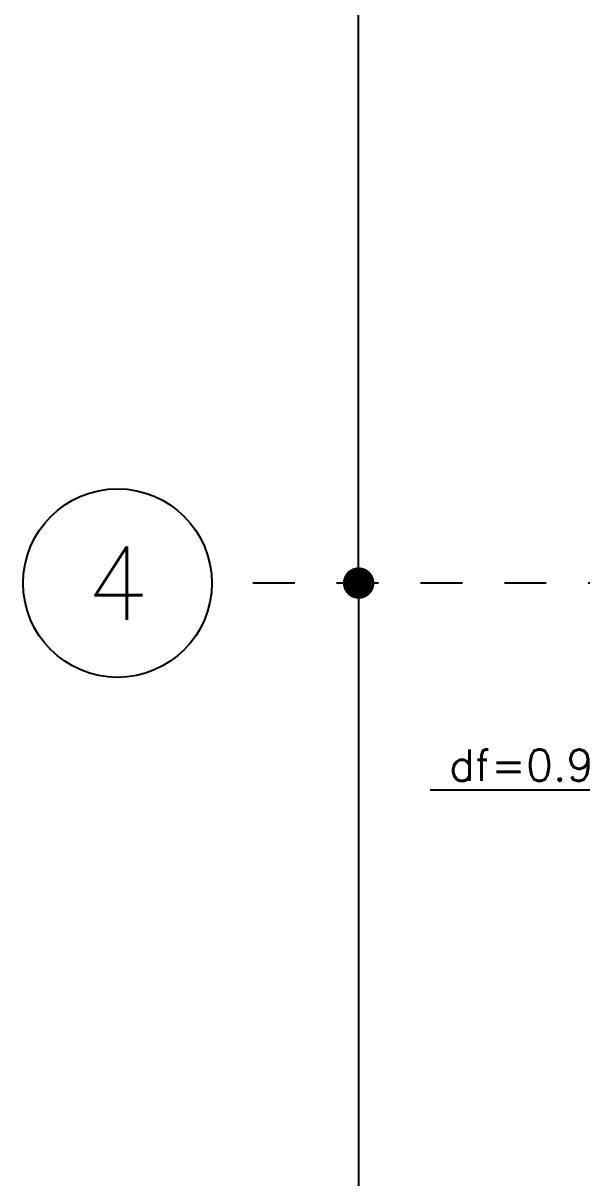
# Model space of a CAD drawing. Header units: millimetres. Extents: x -0.7 to 82.3, y -14.8 to 42.8.
# Drawn here: x 27.018 to 28.35, y 15.671 to 18.427 of the extents above; entities that cross this region are included whole.
import ezdxf
from ezdxf.enums import TextEntityAlignment as Align

# ---------------------------------------------------------------- set-up
doc = ezdxf.new("R2010")
doc.units = ezdxf.units.MM
doc.header["$LTSCALE"] = 0.01
doc.header["$PDMODE"] = 3
doc.linetypes.add('DASHDOT', pattern=[1, 0.5, -0.25, 0, -0.25])
for name, color, linetype in [('FC_CIRCULO DE EJES', 3, 'Continuous'), ('FC_COTAS', 1, 'Continuous'), ('FC_COTAS EJES', 1, 'Continuous'), ('FC_EJES', 1, 'DASHDOT'), ('FC_R-175', 5, 'Continuous'), ('FC_R-80', 11, 'Continuous')]:
    doc.layers.add(name, color=color, linetype=linetype)
doc.styles.add('FC_TEXT1', font='romans.shx')
doc.dimstyles.new('FC_COTAS EJES', dxfattribs={"dimtxt": 0.002, "dimasz": 0.0015, "dimexe": 0, "dimexo": 0, "dimgap": 0.001, "dimtad": 1, "dimtih": 1, "dimtoh": 1, "dimzin": 0, "dimdsep": 46, "dimtxsty": 'FC_TEXT1', "dimblk": 'DOT', "dimcen": 0.09, "dimclrd": 256, "dimclre": 256, "dimclrt": 256, "dimadec": 0, "dimazin": 0, "dimtfac": 1, "dimtix": 1, "dimtmove": 2, "dimatfit": 3, "dimfxl": 1.002, "dimtolj": 1, "dimtzin": 0, "dimlwd": -1, "dimarcsym": 0})

# ---------------------------------------------------------------- blocks, each defined once
blk = doc.blocks.new('_Dot')
at = {"color": 0, "linetype": 'ByBlock', "lineweight": -2}
blk.add_line((-0.5, 0), (-1, 0), dxfattribs=at)
at = {"color": 0, "linetype": 'ByBlock', "const_width": 0.5}
blk.add_lwpolyline([(-0.25, 0, 1), (0.25, 0, 1)], format="xyb", close=True, dxfattribs=at)
blk = doc.blocks.new('FC_B_Eje')
at = {"layer": 'FC_CIRCULO DE EJES', "ltscale": 1.5}
blk.add_circle((0, 0), 0.0045, dxfattribs=at)
at = {"ltscale": 1.5, "style": 'FC_TEXT1'}
blk.add_attdef('EJE', text='', height=0.0035, dxfattribs=at).set_placement((0, 0), align=Align.MIDDLE_CENTER)
blk = doc.blocks.new('*D306')
at = {"layer": 'Defpoints', "color": 0, "ltscale": 0.6, "transparency": 16777216}
for p in [(-0.85, -8.52), (-0.85, -12.57), (-0.85, -12.57)]:
    blk.add_point(p, dxfattribs=at)
at = {"layer": 'FC_COTAS EJES', "ltscale": 0.6, "transparency": 16777216}
for p, q in [((-0.85, -8.595), (-0.85, -10.445)), ((-0.85, -12.495), (-0.85, -10.645))]:
    blk.add_line(p, q, dxfattribs=at)
at = {"layer": 'FC_COTAS EJES', "ltscale": 0.6, "transparency": 16777216, "xscale": 0.075, "yscale": 0.075, "zscale": 0.075}
for p, rotation in [((-0.85, -8.52), 90), ((-0.85, -12.57), 270)]:
    blk.add_blockref('_Dot', p, dxfattribs=dict(at, rotation=rotation))
at = {"layer": 'FC_COTAS EJES', "ltscale": 0.6, "transparency": 16777216, "insert": (-0.85, -10.545), "char_height": 0.1, "attachment_point": 5, "style": 'FC_TEXT1'}
blk.add_mtext('\\A1;4.05', dxfattribs=at)
blk = doc.blocks.new('*D307')
at = {"layer": 'Defpoints', "color": 0, "ltscale": 0.6, "transparency": 16777216}
for p in [(-0.85, -12.57), (-0.85, -16.53), (-0.85, -16.53)]:
    blk.add_point(p, dxfattribs=at)
at = {"layer": 'FC_COTAS EJES', "ltscale": 0.6, "transparency": 16777216}
for p, q in [((-0.85, -12.645), (-0.85, -14.45)), ((-0.85, -16.455), (-0.85, -14.65))]:
    blk.add_line(p, q, dxfattribs=at)
at = {"layer": 'FC_COTAS EJES', "ltscale": 0.6, "transparency": 16777216, "xscale": 0.075, "yscale": 0.075, "zscale": 0.075}
for p, rotation in [((-0.85, -12.57), 90), ((-0.85, -16.53), 270)]:
    blk.add_blockref('_Dot', p, dxfattribs=dict(at, rotation=rotation))
at = {"layer": 'FC_COTAS EJES', "ltscale": 0.6, "transparency": 16777216, "insert": (-0.85, -14.55), "char_height": 0.1, "attachment_point": 5, "style": 'FC_TEXT1'}
blk.add_mtext('\\A1;3.96', dxfattribs=at)
blk = doc.blocks.new('*U339')
at = {"layer": 'FC_R-80', "ltscale": 0.6, "style": 'FC_TEXT1'}
blk.add_attdef('DC=X.XX', text='', height=0.0015, dxfattribs=at).set_placement((0.023588, -0.009892), align=Align.BOTTOM_RIGHT)
at = {"layer": 'FC_COTAS'}
for points in [[(-0.006364, 0.006364), (-0.009899, 0.009899)], [(0.006364, -0.006364), (0.009892, -0.009892), (0.023588, -0.009892)]]:
    blk.add_leader(points, dimstyle='FC_COTAS EJES', override={"dimscale": 1, "dimasz": 0.002, "dimgap": 0.001, "dimtad": 0}, dxfattribs=at)
blk = doc.blocks.new('FC_B_Ejes 2 E-1')
at = {"layer": 'FC_EJES', "ltscale": 0.6}
blk.add_lwpolyline([(8.1975, -12.57), (-1.2, -12.57)], dxfattribs=at)
at = {"layer": 'FC_R-175'}
ref = blk.add_blockref('FC_B_Eje', (-1.425, -12.57), dxfattribs=dict(at, xscale=50, yscale=50, zscale=50))
ref.add_attrib('EJE', '4', dxfattribs={"layer": '0', "color": 0, "ltscale": 1.5, "height": 0.175, "style": 'FC_TEXT1'}).set_placement((-1.425, -12.57), align=Align.MIDDLE_CENTER)
at = {"layer": 'FC_COTAS EJES', "ltscale": 0.6}
for base, p1, p2, picture, middle in [((-0.85, -12.57), (-0.85, -8.52), (-0.85, -12.57), '*D306', (-0.85, -10.545)), ((-0.85, -16.53), (-0.85, -12.57), (-0.85, -16.53), '*D307', (-0.85, -14.55))]:
    dim = blk.add_linear_dim(base=base, p1=p1, p2=p2, angle=90, dimstyle='FC_COTAS EJES', override={"dimscale": 0, "dimtix": 1, "dimtofl": 1, "dimtmove": 2, "dimatfit": 3}, dxfattribs=at)
    dim.commit()
    dim.dimension.update_dxf_attribs({"geometry": picture, "text_midpoint": middle})

msp = doc.modelspace()

# ---------------------------------------------------------------- block references
at = {"layer": 'FC_COTAS', "ltscale": 0.6}
ref = msp.add_blockref('*U339', (29.1678, 17.0908), dxfattribs=dict(at, xscale=-50, yscale=50, zscale=50))
ref.add_attrib('DC=X.XX', 'df=0.90', dxfattribs={"layer": 'FC_R-80', "ltscale": 0.6, "height": 0.075, "style": 'FC_TEXT1'}).set_placement((28.4419, 16.5962), align=Align.BOTTOM_RIGHT)
at = {"layer": 'FC_EJES'}
msp.add_blockref('FC_B_Ejes 2 E-1', (28.6678, 29.6608), dxfattribs=at)

doc.saveas('drawing.dxf')
